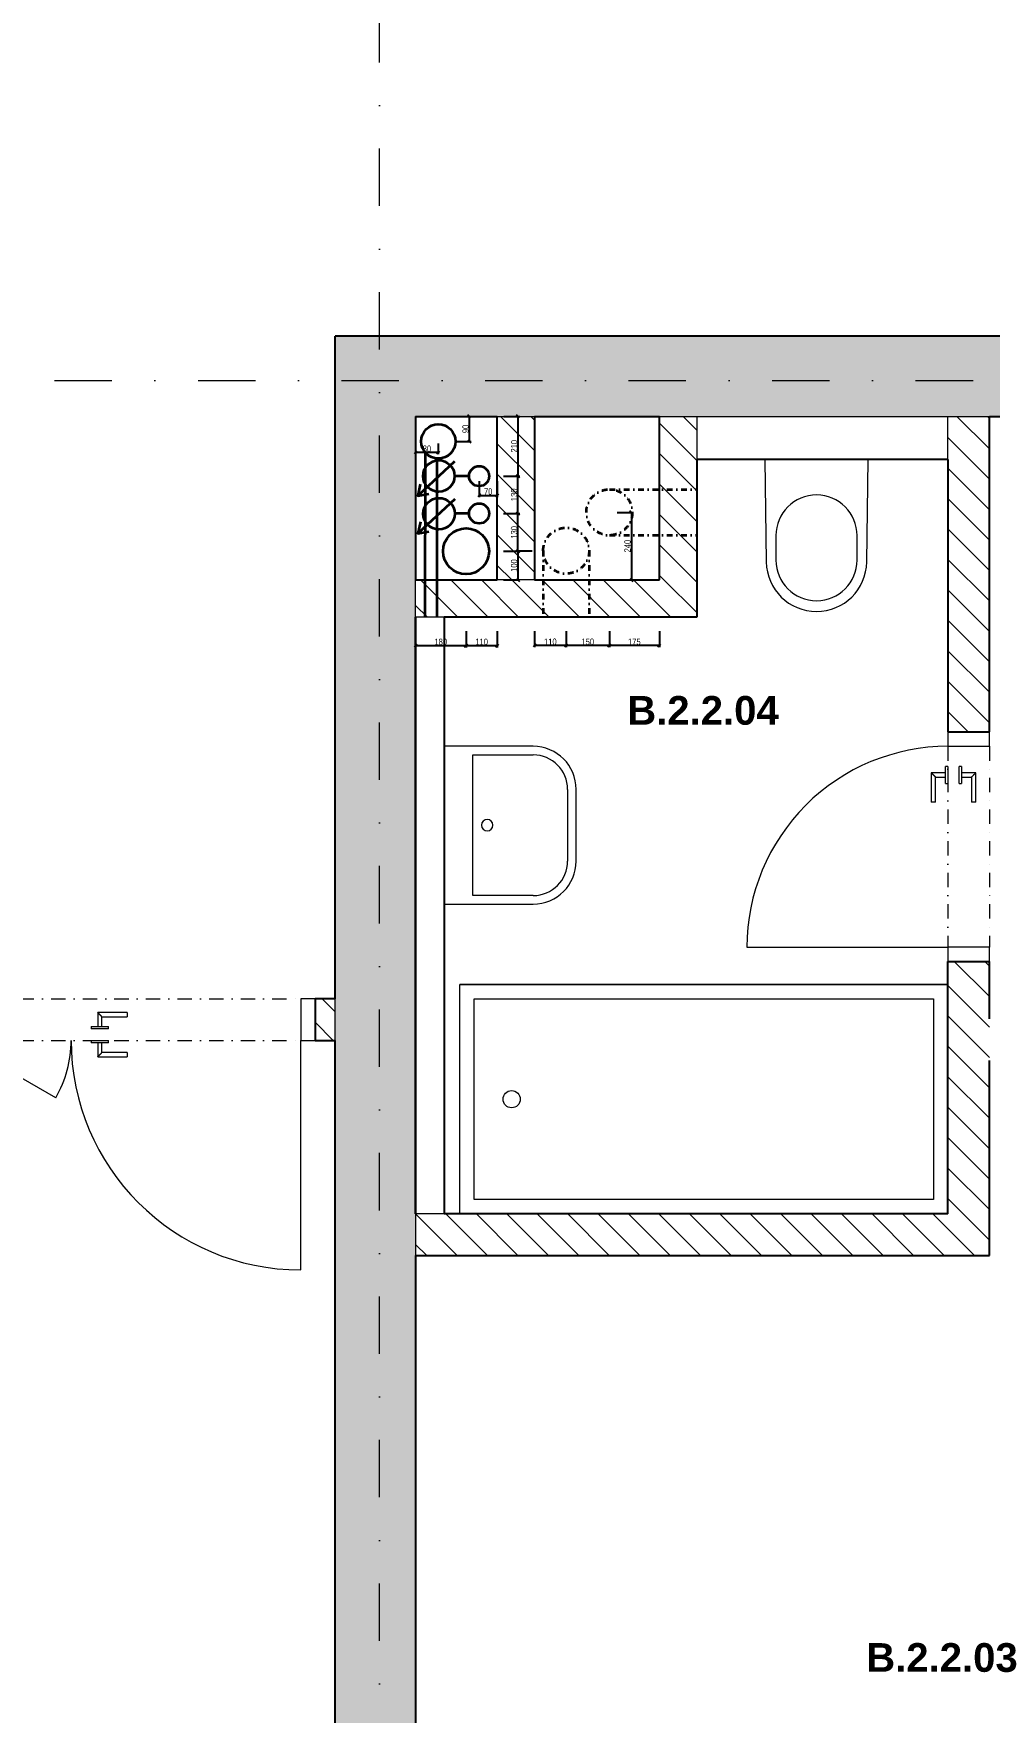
# Model space of a CAD drawing. Header units: millimetres. Extents: x -9163 to 49400, y 40309 to 58543.
# Drawn here: x -2135 to 1196, y 46161 to 52012 of the extents above; entities that cross this region are included whole.
import ezdxf

# ---------------------------------------------------------------- set-up
doc = ezdxf.new("R2010")
doc.units = ezdxf.units.MM
for name, pattern in [('HA_DashDot_10mm-S3mm', [500, 200, -150, 0, -150]), ('UDL_2NP_B$0$HA_DashDot_10mm-S3mm', [500, 200, -150, 0, -150]), ('UDL_2NP_B$0$HA_DashDot_2_2mm-S0_6mm', [110, 50, -30, 0, -30])]:
    doc.linetypes.add(name, pattern=pattern)
for name, color, linetype, lineweight in [('_kanalizace', 34, 'Continuous', 35), ('_vodovod', 5, 'Continuous', 35), ('_VZT', 3, 'Continuous', 35), ('ABMV_det-koty 10', 140, 'Continuous', 5), ('UDL_2NP_B$0$A-AREA-____-IDEN', 252, 'Continuous', 9), ('UDL_2NP_B$0$A-DOOR-____-MCUT', 252, 'UDL_2NP_B$0$HA_DashDot_2_2mm-S0_6mm', 9), ('UDL_2NP_B$0$A-DOOR-____-OTLN', 252, 'Continuous', 9), ('UDL_2NP_B$0$A-DOOR-FRAM-MCUT', 252, 'Continuous', 9), ('UDL_2NP_B$0$A-GENM-____-OTLN', 252, 'Continuous', 9), ('UDL_2NP_B$0$A-WALL-____-MCUT', 252, 'Continuous', 9), ('UDL_2NP_B$0$A-WALL-____-PATT', 252, 'Continuous', 25), ('UDL_2NP_B$0$I-WALL-____-MCUT', 252, 'Continuous', 25), ('UDL_2NP_B$0$P-SANR-FIXT-OTLN', 252, 'Continuous', 9), ('UDL_2NP_B$0$S-GRID-____-OTLN', 252, 'Continuous', 5)]:
    doc.layers.add(name, color=color, linetype=linetype, lineweight=lineweight)
doc.styles.add('ar-na-light10', font='ARIALN.TTF', dxfattribs={"height": 22})
doc.styles.add('UDL_2NP_B$0$Arial_B', font='arialbd.ttf', dxfattribs={"height": 100})
doc.dimstyles.new('Copy of _MP_10', dxfattribs={"dimscale": 50, "dimtxt": 22, "dimasz": 0.2, "dimexe": 0.12, "dimexo": 0.15, "dimgap": 0.04165, "dimtad": 1, "dimdec": 0, "dimrnd": 0.5, "dimzin": 3, "dimdsep": 46, "dimtxsty": 'ar-na-light10', "dimblk": 'OBLIQUE', "dimcen": 0.12, "dimadec": 0, "dimazin": 2, "dimtfac": 0.75, "dimtdec": 0, "dimtix": 1, "dimtmove": 2, "dimatfit": 2, "dimldrblk": 'OBLIQUE', "dimfxl": 1, "dimfxlon": 1, "dimtolj": 1, "dimtzin": 0, "dimarcsym": 0})
pattern_1 = [(135, (0, 0), (-53.03301, -53.03301), [])]

# ---------------------------------------------------------------- blocks, each defined once
blk = doc.blocks.new('UDL_2NP_B$0$HA_DR_Single_Swing_Solid - In_700x2100-1351884-UDL_2NP-B')
at = {"layer": 'UDL_2NP_B$0$A-DOOR-____-MCUT'}
for p, q in [((-350, 72.5), (350, 72.5)), ((-350, -72.5), (350, -72.5))]:
    blk.add_line(p, q, dxfattribs=at)
at = {"layer": 'UDL_2NP_B$0$A-DOOR-____-OTLN'}
for p, q in [((-257.5, 25), (-257.5, -24.5)), ((-155, 25), (-257.5, 25)), ((-242.5, -24.5), (-242.5, 10)), ((-242.5, 10), (-155, 10)), ((-155, 25), (-155, 10)), ((-280, -24.5), (-220, -24.5)), ((-280, -24.5), (-280, -32.5)), ((-220, -32.5), (-280, -32.5)), ((-220, -32.5), (-220, -24.5)), ((-280, -72.5), (-220, -72.5)), ((-280, -72.5), (-280, -80.5)), ((-220, -80.5), (-280, -80.5)), ((-257.5, -80.5), (-257.5, -130)), ((-242.5, -115), (-242.5, -80.5)), ((-155, -115), (-242.5, -115)), ((-220, -80.5), (-220, -72.5)), ((-155, -115), (-155, -130)), ((-257.5, -130), (-155, -130))]:
    blk.add_line(p, q, dxfattribs=at)
at = {"layer": 'UDL_2NP_B$0$A-DOOR-____-OTLN', "lineweight": 5}
blk.add_line((350, -772.5), (350, -72.5), dxfattribs=at)
blk.add_arc((350, -72.5), 700, 180, 270, dxfattribs=at)
at = {"layer": 'UDL_2NP_B$0$A-DOOR-____-OTLN'}
for points in [[(-242.5, 10), (-242.5, 10), (-242.6, 10.1), (-243.1, 10.6), (-243.5, 11), (-243.9, 11.4), (-244.4, 11.9), (-244.8, 12.3), (-245.4, 12.9), (-246.1, 13.6), (-246.7, 14.2), (-247.1, 14.6), (-247.6, 15.1), (-248.1, 15.6), (-248.5, 16), (-249, 16.5), (-249.5, 17), (-250, 17.5), (-250.5, 18), (-251, 18.5), (-251.5, 19), (-251.9, 19.4), (-252.4, 19.9), (-252.9, 20.4), (-253.3, 20.8), (-253.8, 21.3), (-254.2, 21.7), (-254.7, 22.2), (-255.2, 22.7), (-255.6, 23.1), (-256.1, 23.6), (-256.5, 24), (-256.9, 24.4), (-257.4, 24.9), (-257.5, 25), (-257.5, 25)], [(-257.5, -130), (-257.5, -130), (-257.4, -129.9), (-256.9, -129.4), (-256.5, -129), (-256.1, -128.6), (-255.6, -128.1), (-255.2, -127.7), (-254.6, -127.1), (-253.9, -126.4), (-253.3, -125.8), (-252.9, -125.4), (-252.4, -124.9), (-251.9, -124.4), (-251.5, -124), (-251, -123.5), (-250.5, -123), (-250, -122.5), (-249.5, -122), (-249, -121.5), (-248.5, -121), (-248.1, -120.6), (-247.6, -120.1), (-247.1, -119.6), (-246.7, -119.2), (-246.2, -118.7), (-245.8, -118.3), (-245.3, -117.8), (-244.8, -117.3), (-244.4, -116.9), (-243.9, -116.4), (-243.5, -116), (-243.1, -115.6), (-242.6, -115.1), (-242.5, -115), (-242.5, -115)]]:
    blk.add_open_spline(points, degree=3, knots=[0, 0, 0, 0, 0.083333, 0.125, 0.166667, 0.208333, 0.229167, 0.25, 0.291667, 0.333333, 0.354167, 0.375, 0.395833, 0.416667, 0.4375, 0.458333, 0.479167, 0.5, 0.520833, 0.541667, 0.5625, 0.583333, 0.604167, 0.625, 0.645833, 0.666667, 0.6875, 0.708333, 0.75, 0.770833, 0.791667, 0.833333, 0.875, 0.916667, 1, 1, 1, 1], dxfattribs=at)
at = {"layer": 'UDL_2NP_B$0$A-DOOR-FRAM-MCUT'}
for p, q in [((-350, 72.5), (-400, 72.5)), ((-400, 72.5), (-400, -72.5)), ((-350, -72.5), (-350, 72.5)), ((400, 72.5), (350, 72.5)), ((350, 72.5), (350, -72.5)), ((400, -72.5), (400, 72.5)), ((-400, -72.5), (-350, -72.5)), ((350, -72.5), (400, -72.5))]:
    blk.add_line(p, q, dxfattribs=at)
blk = doc.blocks.new('UDL_2NP_B$0$HA_GM_Shaft_Rectangle - Default-1548338-UDL_2NP-B')
at = {"layer": 'UDL_2NP_B$0$A-GENM-____-OTLN'}
for p, q in [((0, -570), (0, 0)), ((0, 0), (850, 0)), ((850, 0), (850, -570)), ((850, -570), (0, -570))]:
    blk.add_line(p, q, dxfattribs=at)
blk = doc.blocks.new('UDL_2NP_B$0$ABMV_WashBasin_Generic - 550x460-1520088-UDL_2NP-B')
at = {"layer": 'UDL_2NP_B$0$P-SANR-FIXT-OTLN'}
for p, q in [((250, 510), (0, 510)), ((0, 480), (250, 480)), ((-150, 360), (-150, 50)), ((-120, 150), (-120, 360)), ((370, 360), (370, 150)), ((400, 50), (400, 360)), ((370, 150), (-120, 150))]:
    blk.add_line(p, q, dxfattribs=at)
for centre, radius, start, end in [((0, 360), 150, 90, 180), ((0, 360), 120, 90, 180), ((250, 360), 150, 360, 90), ((250, 360), 120, 360, 90), ((125, 200), 20, 90, 270), ((125, 200), 20, 270, 90)]:
    blk.add_arc(centre, radius, start, end, dxfattribs=at)
blk = doc.blocks.new('UDL_2NP_B$0$ABMV_Toilet_WallHung - Default-1491368-UDL_2NP-B')
at = {"layer": 'UDL_2NP_B$0$A-GENM-____-OTLN'}
for p, q in [((-50, 432.3), (-54.6, 75)), ((-16.3, 426.2), (-16.3, 340.3)), ((266.3, 340.3), (266.3, 426.2)), ((304.6, 75), (300, 432.3))]:
    blk.add_line(p, q, dxfattribs=at)
for centre, radius, start, end in [((125, 430.1), 175, 0.73231, 179.26769), ((125, 426.2), 141.3, 0, 180), ((125, 340.3), 141.3, 180, 360)]:
    blk.add_arc(centre, radius, start, end, dxfattribs=at)
blk = doc.blocks.new('UDL_2NP_B$0$ABMV_Bathtub_Generic - 800_1700-1419220-UDL_2NP-B')
at = {"layer": 'UDL_2NP_B$0$P-SANR-FIXT-OTLN'}
for p, q in [((0, 0), (0, 1700)), ((0, 1700), (0, 0)), ((50, 50), (50, 1650)), ((50, 1650), (750, 1650)), ((50, 1650), (750, 1650)), ((50, 50), (50, 1650)), ((750, 1650), (750, 50)), ((750, 1650), (750, 50)), ((800, 0), (0, 0)), ((800, 0), (0, 0)), ((750, 50), (50, 50)), ((750, 50), (50, 50))]:
    blk.add_line(p, q, dxfattribs=at)
blk.add_circle((400, 180), 30, dxfattribs=at)
blk = doc.blocks.new('UDL_2NP_B$0$HA_DR_Double_Swing_Solid - In_1200x2100_800-1533458-UDL_2NP-B')
at = {"layer": 'UDL_2NP_B$0$A-DOOR-____-MCUT'}
for p, q in [((-600, 72.5), (600, 72.5)), ((-600, -72.5), (600, -72.5))]:
    blk.add_line(p, q, dxfattribs=at)
at = {"layer": 'UDL_2NP_B$0$A-DOOR-____-OTLN'}
for p, q in [((-107.5, 25), (-107.5, -24.5)), ((-5, 25), (-107.5, 25)), ((-92.5, -24.5), (-92.5, 10)), ((-92.5, 10), (-5, 10)), ((-5, 25), (-5, 10)), ((-130, -24.5), (-70, -24.5)), ((-130, -24.5), (-130, -32.5)), ((-70, -32.5), (-130, -32.5)), ((-70, -32.5), (-70, -24.5)), ((-130, -72.5), (-70, -72.5)), ((-130, -72.5), (-130, -80.5)), ((-70, -80.5), (-130, -80.5)), ((-107.5, -80.5), (-107.5, -130)), ((-92.5, -115), (-92.5, -80.5)), ((-5, -115), (-92.5, -115)), ((-70, -80.5), (-70, -72.5)), ((-5, -115), (-5, -130)), ((-107.5, -130), (-5, -130))]:
    blk.add_line(p, q, dxfattribs=at)
at = {"layer": 'UDL_2NP_B$0$A-DOOR-____-OTLN', "lineweight": 5}
for p, q in [((-253.6, -272.5), (-600, -72.5)), ((600, -872.5), (600, -72.5))]:
    blk.add_line(p, q, dxfattribs=at)
for centre, radius, start, end in [((-600, -72.5), 400, 330, 0), ((600, -72.5), 800, 180, 270)]:
    blk.add_arc(centre, radius, start, end, dxfattribs=at)
at = {"layer": 'UDL_2NP_B$0$A-DOOR-____-OTLN'}
for points in [[(-92.5, 10), (-92.5, 10), (-92.6, 10.1), (-93.1, 10.6), (-93.5, 11), (-93.9, 11.4), (-94.4, 11.9), (-94.8, 12.3), (-95.4, 12.9), (-96.1, 13.6), (-96.7, 14.2), (-97.1, 14.6), (-97.6, 15.1), (-98.1, 15.6), (-98.5, 16), (-99, 16.5), (-99.5, 17), (-100, 17.5), (-100.5, 18), (-101, 18.5), (-101.5, 19), (-101.9, 19.4), (-102.4, 19.9), (-102.9, 20.4), (-103.3, 20.8), (-103.8, 21.3), (-104.2, 21.7), (-104.7, 22.2), (-105.2, 22.7), (-105.6, 23.1), (-106.1, 23.6), (-106.5, 24), (-106.9, 24.4), (-107.4, 24.9), (-107.5, 25), (-107.5, 25)], [(-107.5, -130), (-107.5, -130), (-107.4, -129.9), (-106.9, -129.4), (-106.5, -129), (-106.1, -128.6), (-105.6, -128.1), (-105.2, -127.7), (-104.6, -127.1), (-103.9, -126.4), (-103.3, -125.8), (-102.9, -125.4), (-102.4, -124.9), (-101.9, -124.4), (-101.5, -124), (-101, -123.5), (-100.5, -123), (-100, -122.5), (-99.5, -122), (-99, -121.5), (-98.5, -121), (-98.1, -120.6), (-97.6, -120.1), (-97.1, -119.6), (-96.7, -119.2), (-96.2, -118.7), (-95.8, -118.3), (-95.3, -117.8), (-94.8, -117.3), (-94.4, -116.9), (-93.9, -116.4), (-93.5, -116), (-93.1, -115.6), (-92.6, -115.1), (-92.5, -115), (-92.5, -115)]]:
    blk.add_open_spline(points, degree=3, knots=[0, 0, 0, 0, 0.083333, 0.125, 0.166667, 0.208333, 0.229167, 0.25, 0.291667, 0.333333, 0.354167, 0.375, 0.395833, 0.416667, 0.4375, 0.458333, 0.479167, 0.5, 0.520833, 0.541667, 0.5625, 0.583333, 0.604167, 0.625, 0.645833, 0.666667, 0.6875, 0.708333, 0.75, 0.770833, 0.791667, 0.833333, 0.875, 0.916667, 1, 1, 1, 1], dxfattribs=at)
at = {"layer": 'UDL_2NP_B$0$A-DOOR-FRAM-MCUT'}
for p, q in [((-600, 72.5), (-650, 72.5)), ((-650, 72.5), (-650, -72.5)), ((-600, -72.5), (-600, 72.5)), ((650, 72.5), (600, 72.5)), ((600, 72.5), (600, -72.5)), ((650, -72.5), (650, 72.5)), ((-650, -72.5), (-600, -72.5)), ((600, -72.5), (650, -72.5))]:
    blk.add_line(p, q, dxfattribs=at)
blk = doc.blocks.new('UDL_2NP_B')
at = {"layer": 'UDL_2NP_B$0$A-WALL-____-PATT', "lineweight": 5}
for points in [[(-389.3, 50677.7), (2570.7, 50677.7), (2570.7, 50957.7), (-1084.3, 50957.7), (-1084.3, 50677.7), (-519.3, 50677.7)], [(-804.3, 44737.7), (-804.3, 50677.7), (-1084.3, 50677.7), (-1084.3, 44737.7)]]:
    blk.add_hatch(color=256, dxfattribs=at).paths.add_polyline_path(points)
h = blk.add_hatch(dxfattribs=at)
h.set_pattern_fill('FP_3', color=256, style=0, pattern_type=2)
h.set_pattern_definition(pattern_1)
h.paths.add_polyline_path([(-519.3, 50107.7), (-389.3, 50107.7), (-389.3, 50677.7), (-519.3, 50677.7)])
h = blk.add_hatch(dxfattribs=at)
h.set_pattern_fill('FP_3', color=256, style=0, pattern_type=2)
h.set_pattern_definition(pattern_1)
h.paths.add_polyline_path([(45.7, 50107.7), (175.7, 50107.7), (175.7, 50677.7), (45.7, 50677.7), (45.7, 50271.1)])
h = blk.add_hatch(dxfattribs=at)
h.set_pattern_fill('FP_3', color=256, style=0, pattern_type=2)
h.set_pattern_definition(pattern_1)
h.paths.add_polyline_path([(1050.7, 47752.7), (1195.7, 47752.7), (1195.7, 48777.7), (1050.7, 48777.7), (1050.7, 47897.7)])
h.paths.add_polyline_path([(1050.7, 49577.7), (1195.7, 49577.7), (1195.7, 50677.7), (1050.7, 50677.7), (1050.7, 49763)])
h = blk.add_hatch(dxfattribs=at)
h.set_pattern_fill('FP_3', color=256, style=0, pattern_type=2)
h.set_pattern_definition(pattern_1)
h.paths.add_polyline_path([(-804.3, 49977.7), (175.7, 49977.7), (175.7, 50107.7), (-804.3, 50107.7)])
h = blk.add_hatch(dxfattribs=at)
h.set_pattern_fill('FP_3', color=256, style=0, pattern_type=2)
h.set_pattern_definition(pattern_1)
h.paths.add_polyline_path([(-4004.3, 48502.7), (-2454.3, 48502.7), (-2454.3, 48647.7), (-4004.3, 48647.7)])
h.paths.add_polyline_path([(-1084.3, 48502.7), (-1084.3, 48647.7), (-1154.3, 48647.7), (-1154.3, 48502.7)])
h = blk.add_hatch(dxfattribs=at)
h.set_pattern_fill('FP_3', color=256, style=0, pattern_type=2)
h.set_pattern_definition(pattern_1)
h.paths.add_polyline_path([(40.6, 47752.7), (1050.7, 47752.7), (1050.7, 47897.7), (-804.3, 47897.7), (-804.3, 47752.7)])
at = {"layer": 'UDL_2NP_B$0$A-WALL-____-MCUT'}
for p, q in [((-519.3, 50677.7), (-389.3, 50677.7)), ((45.7, 50677.7), (1195.7, 50677.7)), ((175.7, 50677.7), (175.7, 50527.7)), ((1050.7, 50527.7), (1050.7, 50677.7)), ((-804.3, 49977.7), (-804.3, 50107.7)), ((-704.3, 49977.7), (-804.3, 49977.7)), ((-1084.3, 48502.7), (-1084.3, 48647.7)), ((-804.3, 47897.7), (-804.3, 47752.7)), ((-704.3, 47897.7), (-804.3, 47897.7))]:
    blk.add_line(p, q, dxfattribs=at)
at = {"layer": 'UDL_2NP_B$0$I-WALL-____-MCUT'}
for p, q in [((2920.7, 50957.7), (-1084.3, 50957.7)), ((-1084.3, 48647.7), (-1084.3, 50957.7)), ((-804.3, 50677.7), (-519.3, 50677.7)), ((-804.3, 50677.7), (-804.3, 50107.7)), ((-519.3, 50107.7), (-519.3, 50677.7)), ((-389.3, 50677.7), (45.7, 50677.7)), ((-389.3, 50677.7), (-389.3, 50107.7)), ((45.7, 50107.7), (45.7, 50677.7)), ((1195.7, 50677.7), (1830.7, 50677.7)), ((1195.7, 49577.7), (1195.7, 50677.7)), ((175.7, 50527.7), (175.7, 49977.7)), ((1050.7, 50527.7), (175.7, 50527.7)), ((1050.7, 50527.7), (1050.7, 49577.7)), ((-804.3, 50107.7), (-519.3, 50107.7)), ((-389.3, 50107.7), (45.7, 50107.7)), ((-804.3, 49977.7), (-804.3, 47897.7)), ((-804.3, 47897.7), (-804.3, 49977.7)), ((175.7, 49977.7), (-704.3, 49977.7)), ((-704.3, 49977.7), (-704.3, 47897.7)), ((1050.7, 49577.7), (1195.7, 49577.7)), ((1050.7, 47897.7), (1050.7, 48777.7)), ((1050.7, 48777.7), (1195.7, 48777.7)), ((1195.7, 48577.7), (1195.7, 48777.7)), ((-1084.3, 48647.7), (-1154.3, 48647.7)), ((-1154.3, 48647.7), (-1154.3, 48502.7)), ((-1154.3, 48502.7), (-1084.3, 48502.7)), ((-1084.3, 44737.7), (-1084.3, 48502.7)), ((1195.7, 47752.7), (1195.7, 48432.7)), ((1050.7, 47897.7), (-704.3, 47897.7)), ((-804.3, 47752.7), (-804.3, 44737.7)), ((-804.3, 47752.7), (1195.7, 47752.7))]:
    blk.add_line(p, q, dxfattribs=at)
at = {"layer": 'UDL_2NP_B$0$S-GRID-____-OTLN', "linetype": 'UDL_2NP_B$0$HA_DashDot_10mm-S3mm', "lineweight": 9}
for p, q in [((-929.3, 41909.2), (-929.3, 56942.9)), ((-7563.2, 50802.7), (22642.5, 50802.7))]:
    blk.add_line(p, q, dxfattribs=at)
at = {"layer": 'UDL_2NP_B$0$A-DOOR-____-OTLN', "rotation": 269.9999999999998}
blk.add_blockref('UDL_2NP_B$0$HA_DR_Single_Swing_Solid - In_700x2100-1351884-UDL_2NP-B', (1123.2, 49177.7), dxfattribs=at)
at = {"layer": 'UDL_2NP_B$0$A-DOOR-____-OTLN'}
blk.add_blockref('UDL_2NP_B$0$HA_DR_Double_Swing_Solid - In_1200x2100_800-1533458-UDL_2NP-B', (-1804.3, 48575.2), dxfattribs=at)
at = {"layer": 'UDL_2NP_B$0$A-GENM-____-OTLN', "lineweight": 5}
blk.add_blockref('UDL_2NP_B$0$HA_GM_Shaft_Rectangle - Default-1548338-UDL_2NP-B', (-804.3, 50677.7), dxfattribs=at)
at = {"layer": 'UDL_2NP_B$0$P-SANR-FIXT-OTLN'}
for name, p, rotation in [('UDL_2NP_B$0$ABMV_Toilet_WallHung - Default-1491368-UDL_2NP-B', (718.2, 50602.7), 180), ('UDL_2NP_B$0$ABMV_WashBasin_Generic - 550x460-1520088-UDL_2NP-B', (-754.3, 49377.7), 269.9999999999998), ('UDL_2NP_B$0$ABMV_Bathtub_Generic - 800_1700-1419220-UDL_2NP-B', (-649.3, 48697.7), 269.9999999999997)]:
    blk.add_blockref(name, p, dxfattribs=dict(at, rotation=rotation))
at = {"layer": 'UDL_2NP_B$0$A-AREA-____-IDEN', "lineweight": 5, "char_height": 100, "width": 653.375, "attachment_point": 1, "style": 'UDL_2NP_B$0$Arial_B'}
for s, insert in [('B.2.2.04', (-66.5, 49703)), ('B.2.2.03', (766.3, 46402))]:
    blk.add_mtext(s, dxfattribs=dict(at, insert=insert))
blk = doc.blocks.new('_Oblique')
at = {"color": 0, "linetype": 'ByBlock', "lineweight": -2}
blk.add_line((-0.5, -0.5), (0.5, 0.5), dxfattribs=at)
blk = doc.blocks.new('*D207')
at = {"layer": 'ABMV_det-koty 10', "color": 0, "lineweight": -2, "transparency": 16777216}
for p, q in [((-279.2, 49928.9), (-279.2, 49872.9)), ((-128.8, 49928.9), (-128.8, 49872.9)), ((-128.8, 49878.9), (-279.2, 49878.9))]:
    blk.add_line(p, q, dxfattribs=at)
at = {"layer": 'ABMV_det-koty 10', "color": 0, "lineweight": -2, "transparency": 16777216, "xscale": 10, "yscale": 10, "zscale": 10, "rotation": 180}
blk.add_blockref('_Oblique', (-279.2, 49878.9), dxfattribs=at)
at = {"layer": 'ABMV_det-koty 10', "color": 0, "lineweight": -2, "transparency": 16777216, "xscale": 10, "yscale": 10, "zscale": 10}
blk.add_blockref('_Oblique', (-128.8, 49878.9), dxfattribs=at)
at = {"layer": 'ABMV_det-koty 10', "color": 0, "transparency": 16777216, "insert": (-204, 49892.2), "char_height": 22, "width": 1734.038, "attachment_point": 5, "style": 'ar-na-light10'}
blk.add_mtext('\\A1;{\\fArial Narrow|b0|i0|c238|p34;150}', dxfattribs=at)
blk = doc.blocks.new('*D206')
at = {"layer": 'ABMV_det-koty 10', "color": 0, "lineweight": -2, "transparency": 16777216}
for p, q in [((-102, 50343.2), (-46, 50343.2)), ((-52, 50343.2), (-52, 50107.7)), ((-102, 50107.7), (-46, 50107.7))]:
    blk.add_line(p, q, dxfattribs=at)
at = {"layer": 'ABMV_det-koty 10', "color": 0, "lineweight": -2, "transparency": 16777216, "xscale": 10, "yscale": 10, "zscale": 10}
for p, rotation in [((-52, 50343.2), 90), ((-52, 50107.7), 270)]:
    blk.add_blockref('_Oblique', p, dxfattribs=dict(at, rotation=rotation))
at = {"layer": 'ABMV_det-koty 10', "color": 0, "transparency": 16777216, "insert": (-65.3, 50225.5), "char_height": 22, "attachment_point": 5, "rotation": 90, "style": 'ar-na-light10'}
blk.add_mtext('\\A1;{\\fArial Narrow|b0|i0|c238|p34;240}', dxfattribs=at)
blk = doc.blocks.new('*D208')
at = {"layer": 'ABMV_det-koty 10', "color": 0, "lineweight": -2, "transparency": 16777216}
for p, q in [((-128.8, 49928.9), (-128.8, 49872.9)), ((45.7, 49928.9), (45.7, 49872.9)), ((45.7, 49878.9), (-128.8, 49878.9))]:
    blk.add_line(p, q, dxfattribs=at)
at = {"layer": 'ABMV_det-koty 10', "color": 0, "lineweight": -2, "transparency": 16777216, "xscale": 10, "yscale": 10, "zscale": 10, "rotation": 180}
blk.add_blockref('_Oblique', (-128.8, 49878.9), dxfattribs=at)
at = {"layer": 'ABMV_det-koty 10', "color": 0, "lineweight": -2, "transparency": 16777216, "xscale": 10, "yscale": 10, "zscale": 10}
blk.add_blockref('_Oblique', (45.7, 49878.9), dxfattribs=at)
at = {"layer": 'ABMV_det-koty 10', "color": 0, "transparency": 16777216, "insert": (-41.6, 49892.2), "char_height": 22, "attachment_point": 5, "style": 'ar-na-light10'}
blk.add_mtext('\\A1;175', dxfattribs=at)
blk = doc.blocks.new('*D209')
at = {"layer": 'ABMV_det-koty 10', "color": 0, "lineweight": -2, "transparency": 16777216}
for p, q in [((-389.3, 49928.9), (-389.3, 49872.9)), ((-279.2, 49928.9), (-279.2, 49872.9)), ((-279.2, 49878.9), (-389.3, 49878.9))]:
    blk.add_line(p, q, dxfattribs=at)
at = {"layer": 'ABMV_det-koty 10', "color": 0, "lineweight": -2, "transparency": 16777216, "xscale": 10, "yscale": 10, "zscale": 10, "rotation": 180}
blk.add_blockref('_Oblique', (-389.3, 49878.9), dxfattribs=at)
at = {"layer": 'ABMV_det-koty 10', "color": 0, "lineweight": -2, "transparency": 16777216, "xscale": 10, "yscale": 10, "zscale": 10}
blk.add_blockref('_Oblique', (-279.2, 49878.9), dxfattribs=at)
at = {"layer": 'ABMV_det-koty 10', "color": 0, "transparency": 16777216, "insert": (-334.3, 49892.2), "char_height": 22, "attachment_point": 5, "style": 'ar-na-light10'}
blk.add_mtext('\\A1;110', dxfattribs=at)
blk = doc.blocks.new('*D210')
at = {"layer": 'ABMV_det-koty 10', "color": 0, "lineweight": -2, "transparency": 16777216}
for p, q in [((-628, 49928.5), (-628, 49872.5)), ((-519.3, 49928.5), (-519.3, 49872.5)), ((-519.3, 49878.5), (-628, 49878.5))]:
    blk.add_line(p, q, dxfattribs=at)
at = {"layer": 'ABMV_det-koty 10', "color": 0, "lineweight": -2, "transparency": 16777216, "xscale": 10, "yscale": 10, "zscale": 10, "rotation": 180}
blk.add_blockref('_Oblique', (-628, 49878.5), dxfattribs=at)
at = {"layer": 'ABMV_det-koty 10', "color": 0, "lineweight": -2, "transparency": 16777216, "xscale": 10, "yscale": 10, "zscale": 10}
blk.add_blockref('_Oblique', (-519.3, 49878.5), dxfattribs=at)
at = {"layer": 'ABMV_det-koty 10', "color": 0, "transparency": 16777216, "insert": (-573.7, 49891.9), "char_height": 22, "attachment_point": 5, "style": 'ar-na-light10'}
blk.add_mtext('\\A1;{\\fArial Narrow|b0|i0|c238|p34;110}', dxfattribs=at)
blk = doc.blocks.new('*D211')
at = {"layer": 'ABMV_det-koty 10', "color": 0, "lineweight": -2, "transparency": 16777216}
for p, q in [((-804.3, 49928.5), (-804.3, 49872.5)), ((-628, 49928.5), (-628, 49872.5)), ((-628, 49878.5), (-804.3, 49878.5))]:
    blk.add_line(p, q, dxfattribs=at)
at = {"layer": 'ABMV_det-koty 10', "color": 0, "lineweight": -2, "transparency": 16777216, "xscale": 10, "yscale": 10, "zscale": 10, "rotation": 180}
blk.add_blockref('_Oblique', (-804.3, 49878.5), dxfattribs=at)
at = {"layer": 'ABMV_det-koty 10', "color": 0, "lineweight": -2, "transparency": 16777216, "xscale": 10, "yscale": 10, "zscale": 10}
blk.add_blockref('_Oblique', (-628, 49878.5), dxfattribs=at)
at = {"layer": 'ABMV_det-koty 10', "color": 0, "transparency": 16777216, "insert": (-716.2, 49891.8), "char_height": 22, "width": 2007.162, "attachment_point": 5, "style": 'ar-na-light10'}
blk.add_mtext('\\A1;{\\fArial Narrow|b0|i0|c238|p34;180}', dxfattribs=at)
blk = doc.blocks.new('*D212')
at = {"layer": 'ABMV_det-koty 10', "color": 0, "lineweight": -2, "transparency": 16777216}
for p, q in [((-497.3, 50207.7), (-441.3, 50207.7)), ((-447.3, 50207.7), (-447.3, 50107.7)), ((-497.3, 50107.7), (-441.3, 50107.7))]:
    blk.add_line(p, q, dxfattribs=at)
at = {"layer": 'ABMV_det-koty 10', "color": 0, "lineweight": -2, "transparency": 16777216, "xscale": 10, "yscale": 10, "zscale": 10}
for p, rotation in [((-447.3, 50207.7), 90), ((-447.3, 50107.7), 270)]:
    blk.add_blockref('_Oblique', p, dxfattribs=dict(at, rotation=rotation))
at = {"layer": 'ABMV_det-koty 10', "color": 0, "transparency": 16777216, "insert": (-460.6, 50157.7), "char_height": 22, "attachment_point": 5, "rotation": 90, "style": 'ar-na-light10'}
blk.add_mtext('\\A1;{\\fArial Narrow|b0|i0|c238|p34;100}', dxfattribs=at)
blk = doc.blocks.new('*D213')
at = {"layer": 'ABMV_det-koty 10', "color": 0, "lineweight": -2, "transparency": 16777216}
for p, q in [((-497.3, 50339.3), (-441.3, 50339.3)), ((-447.3, 50207.7), (-447.3, 50339.3)), ((-397.3, 50207.7), (-453.3, 50207.7))]:
    blk.add_line(p, q, dxfattribs=at)
at = {"layer": 'ABMV_det-koty 10', "color": 0, "lineweight": -2, "transparency": 16777216, "xscale": 10, "yscale": 10, "zscale": 10}
for p, rotation in [((-447.3, 50339.3), 90), ((-447.3, 50207.7), 270)]:
    blk.add_blockref('_Oblique', p, dxfattribs=dict(at, rotation=rotation))
at = {"layer": 'ABMV_det-koty 10', "color": 0, "transparency": 16777216, "insert": (-460.6, 50273.5), "char_height": 22, "width": 1900.614, "attachment_point": 5, "rotation": 90, "style": 'ar-na-light10'}
blk.add_mtext('\\A1;{\\fArial Narrow|b0|i0|c238|p34;130}', dxfattribs=at)
blk = doc.blocks.new('*D214')
at = {"layer": 'ABMV_det-koty 10', "color": 0, "lineweight": -2, "transparency": 16777216}
for p, q in [((-497.2, 50469.5), (-441.2, 50469.5)), ((-447.2, 50339.3), (-447.2, 50469.5)), ((-497.2, 50339.3), (-441.2, 50339.3))]:
    blk.add_line(p, q, dxfattribs=at)
at = {"layer": 'ABMV_det-koty 10', "color": 0, "lineweight": -2, "transparency": 16777216, "xscale": 10, "yscale": 10, "zscale": 10}
for p, rotation in [((-447.2, 50469.5), 90), ((-447.2, 50339.3), 270)]:
    blk.add_blockref('_Oblique', p, dxfattribs=dict(at, rotation=rotation))
at = {"layer": 'ABMV_det-koty 10', "color": 0, "transparency": 16777216, "insert": (-460.5, 50404.4), "char_height": 22, "attachment_point": 5, "rotation": 90, "style": 'ar-na-light10'}
blk.add_mtext('\\A1;130', dxfattribs=at)
blk = doc.blocks.new('*D215')
at = {"layer": 'ABMV_det-koty 10', "color": 0, "lineweight": -2, "transparency": 16777216}
for p, q in [((-497, 50677.7), (-441, 50677.7)), ((-447, 50469.5), (-447, 50677.7)), ((-497, 50469.5), (-441, 50469.5))]:
    blk.add_line(p, q, dxfattribs=at)
at = {"layer": 'ABMV_det-koty 10', "color": 0, "lineweight": -2, "transparency": 16777216, "xscale": 10, "yscale": 10, "zscale": 10}
for p, rotation in [((-447, 50677.7), 90), ((-447, 50469.5), 270)]:
    blk.add_blockref('_Oblique', p, dxfattribs=dict(at, rotation=rotation))
at = {"layer": 'ABMV_det-koty 10', "color": 0, "transparency": 16777216, "insert": (-460.3, 50573.6), "char_height": 22, "attachment_point": 5, "rotation": 90, "style": 'ar-na-light10'}
blk.add_mtext('\\A1;{\\fArial Narrow|b0|i0|c238|p34;210}', dxfattribs=at)
blk = doc.blocks.new('*D217')
at = {"layer": 'ABMV_det-koty 10', "color": 0, "lineweight": -2, "transparency": 16777216}
for p, q in [((-666.4, 50677.7), (-610.4, 50677.7)), ((-616.4, 50590.4), (-616.4, 50677.7)), ((-666.4, 50590.4), (-610.4, 50590.4))]:
    blk.add_line(p, q, dxfattribs=at)
at = {"layer": 'ABMV_det-koty 10', "color": 0, "lineweight": -2, "transparency": 16777216, "xscale": 10, "yscale": 10, "zscale": 10}
for p, rotation in [((-616.4, 50677.7), 90), ((-616.4, 50590.4), 270)]:
    blk.add_blockref('_Oblique', p, dxfattribs=dict(at, rotation=rotation))
at = {"layer": 'ABMV_det-koty 10', "color": 0, "transparency": 16777216, "insert": (-629.7, 50634), "char_height": 22, "attachment_point": 5, "rotation": 90, "style": 'ar-na-light10'}
blk.add_mtext('\\A1;{\\fArial Narrow|b0|i0|c238|p34;90}', dxfattribs=at)
blk = doc.blocks.new('*D218')
at = {"layer": 'ABMV_det-koty 10', "color": 0, "lineweight": -2, "transparency": 16777216}
for p, q in [((-804.3, 50582.9), (-804.3, 50545.6)), ((-724.8, 50582.9), (-724.8, 50545.6)), ((-724.8, 50551.6), (-804.3, 50551.6))]:
    blk.add_line(p, q, dxfattribs=at)
at = {"layer": 'ABMV_det-koty 10', "color": 0, "lineweight": -2, "transparency": 16777216, "xscale": 10, "yscale": 10, "zscale": 10, "rotation": 180}
blk.add_blockref('_Oblique', (-804.3, 50551.6), dxfattribs=at)
at = {"layer": 'ABMV_det-koty 10', "color": 0, "lineweight": -2, "transparency": 16777216, "xscale": 10, "yscale": 10, "zscale": 10}
blk.add_blockref('_Oblique', (-724.8, 50551.6), dxfattribs=at)
at = {"layer": 'ABMV_det-koty 10', "color": 0, "transparency": 16777216, "insert": (-764.5, 50565), "char_height": 22, "attachment_point": 5, "style": 'ar-na-light10'}
blk.add_mtext('\\A1;80', dxfattribs=at)
blk = doc.blocks.new('*D219')
at = {"layer": 'ABMV_det-koty 10', "color": 0, "lineweight": -2, "transparency": 16777216}
for p, q in [((-582.5, 50452.2), (-582.5, 50396.2)), ((-519.3, 50452.2), (-519.3, 50396.2)), ((-582.5, 50402.2), (-519.3, 50402.2))]:
    blk.add_line(p, q, dxfattribs=at)
at = {"layer": 'ABMV_det-koty 10', "color": 0, "lineweight": -2, "transparency": 16777216, "xscale": 10, "yscale": 10, "zscale": 10, "rotation": 180}
blk.add_blockref('_Oblique', (-582.5, 50402.2), dxfattribs=at)
at = {"layer": 'ABMV_det-koty 10', "color": 0, "lineweight": -2, "transparency": 16777216, "xscale": 10, "yscale": 10, "zscale": 10}
blk.add_blockref('_Oblique', (-519.3, 50402.2), dxfattribs=at)
at = {"layer": 'ABMV_det-koty 10', "color": 0, "transparency": 16777216, "insert": (-550.9, 50415.6), "char_height": 22, "width": 1296.589, "attachment_point": 5, "style": 'ar-na-light10'}
blk.add_mtext('\\A1;{\\fArial Narrow|b0|i0|c238|p34;70}', dxfattribs=at)

msp = doc.modelspace()

# ---------------------------------------------------------------- block references
at = {"layer": 'ABMV_det-koty 10'}
msp.add_blockref('UDL_2NP_B', (0, 0), dxfattribs=at)

# ---------------------------------------------------------------- next in the draw order: linework, layer by layer
at = {"layer": '_kanalizace'}
for points in [[(-770.6, 50551.6), (-771.7, 49977.4)], [(-729.7, 50528.2), (-729.4, 49978.1)]]:
    msp.add_lwpolyline(points, dxfattribs=at)
msp.add_circle((-724.8, 50590.4), 60, dxfattribs=at)
at = {"layer": '_vodovod'}
for points in [[(-668.2, 50520.7), (-796.6, 50400.6)], [(-787.9, 50441.1), (-796.6, 50400.6), (-758.2, 50408.3)], [(-617.5, 50469.5), (-617.5, 50469.5), (-668, 50469.5)], [(-667.6, 50389.4), (-796, 50269.3)], [(-617.5, 50339.3), (-617.5, 50339.3), (-667.4, 50339.3)], [(-787.3, 50309.8), (-796, 50269.3), (-757.7, 50277)]]:
    msp.add_lwpolyline(points, dxfattribs=at)
for centre, radius in [((-723, 50469.5), 55), ((-582.5, 50469.5), 35), ((-722.4, 50338.2), 55), ((-582.5, 50339.3), 35)]:
    msp.add_circle(centre, radius, dxfattribs=at)
at = {"layer": '_VZT', "linetype": 'HA_DashDot_10mm-S3mm', "ltscale": 0.1}
for points in [[(-128.8, 50423.2), (175.7, 50423.2)], [(-128.8, 50263.2), (175.7, 50263.2)], [(-359.2, 50209.7), (-359.2, 49977.7)], [(-199.2, 50209.7), (-199.2, 49977.7)]]:
    msp.add_lwpolyline(points, dxfattribs=at)
for centre in [(-128.8, 50343.2), (-279.2, 50209.7)]:
    msp.add_circle(centre, 80, dxfattribs=at)
at = {"layer": '_VZT'}
msp.add_circle((-628, 50207.7), 80, dxfattribs=at)

# ---------------------------------------------------------------- next in the draw order: dimensions: what is measured, and where the dimension line sits
at = {"layer": 'ABMV_det-koty 10'}
for base, p1, p2, text, picture, middle in [((-447.3, 50339.3), (-377.9, 50207.7), (-582.5, 50339.3), '{\\fArial Narrow|b0|i0|c238|p34;130}', '*D213', (-460.6, 50273.5)), ((-616.4, 50677.7), (-724.8, 50590.4), (-724.8, 50677.7), '{\\fArial Narrow|b0|i0|c238|p34;90}', '*D217', (-629.7, 50634)), ((-447, 50677.7), (-582.5, 50469.5), (-582.5, 50677.7), '{\\fArial Narrow|b0|i0|c238|p34;210}', '*D215', (-460.3, 50573.6)), ((-52, 50107.7), (-352.9, 50343.2), (-352.9, 50107.7), '{\\fArial Narrow|b0|i0|c238|p34;240}', '*D206', (-65.3, 50225.5)), ((-447.3, 50107.7), (-598, 50207.7), (-748.3, 50107.7), '{\\fArial Narrow|b0|i0|c238|p34;100}', '*D212', (-460.6, 50157.7))]:
    dim = msp.add_linear_dim(base=base, p1=p1, p2=p2, angle=90, text=text, dimstyle='Copy of _MP_10', dxfattribs=at)
    dim.commit()
    dim.dimension.update_dxf_attribs({"geometry": picture, "text_midpoint": middle})
for base, p1, p2, picture, middle in [((-804.3101, 50551.635), (-724.7837, 50590.3523), (-804.3101, 50590.3523), '*D218', (-764.5469, 50564.9501)), ((-389.3, 49878.9), (-279.2, 50209.7), (-389.3, 50209.7), '*D209', (-334.3, 49892.2)), ((-128.8135, 49878.9296), (45.6899, 50187.4195), (-128.8135, 50209.7321), '*D208', (-41.5618, 49892.2447))]:
    dim = msp.add_linear_dim(base=base, p1=p1, p2=p2, dimstyle='Copy of _MP_10', dxfattribs=at)
    dim.commit()
    dim.dimension.update_dxf_attribs({"geometry": picture, "text_midpoint": middle})
for base, p1, p2, text, picture, middle in [((-519.3, 50402.2), (-582.5, 50469.5), (-519.3, 50469.5), '{\\fArial Narrow|b0|i0|c238|p34;70}', '*D219', (-550.9, 50415.6)), ((-804.3, 49878.5), (-628, 50207.7), (-804.3, 50207.7), '{\\fArial Narrow|b0|i0|c238|p34;180}', '*D211', (-716.2, 49891.8)), ((-279.2, 49878.9), (-128.8, 50187.4), (-279.2, 50209.7), '{\\fArial Narrow|b0|i0|c238|p34;150}', '*D207', (-204, 49892.2)), ((-628, 49878.5), (-519.3, 50107.7), (-628, 50207.7), '{\\fArial Narrow|b0|i0|c238|p34;110}', '*D210', (-573.7, 49891.9))]:
    dim = msp.add_linear_dim(base=base, p1=p1, p2=p2, text=text, dimstyle='Copy of _MP_10', dxfattribs=at)
    dim.commit()
    dim.dimension.update_dxf_attribs({"geometry": picture, "text_midpoint": middle})
dim = msp.add_linear_dim(base=(-447.2, 50469.5), p1=(-582.5, 50339.3), p2=(-582.5, 50469.5), angle=90, dimstyle='Copy of _MP_10', dxfattribs=at)
dim.commit()
dim.dimension.update_dxf_attribs({"geometry": '*D214', "text_midpoint": (-460.5, 50404.4)})

doc.saveas('drawing.dxf')
